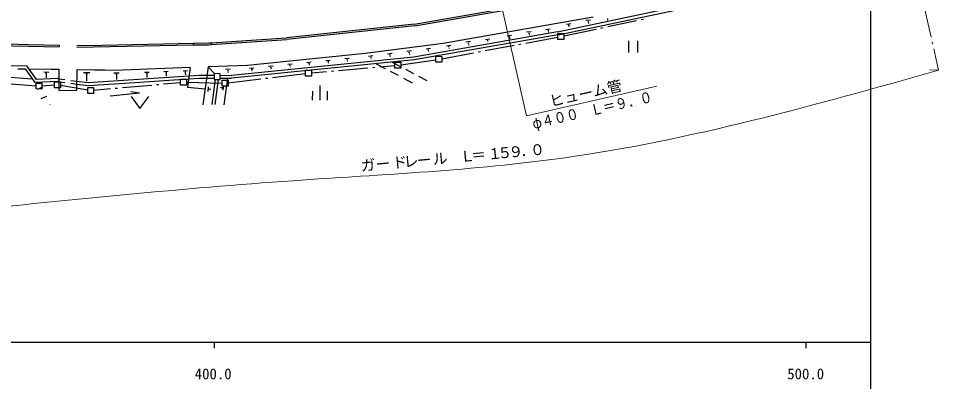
# Model space of a CAD drawing. Units: millimetres, scale not verified. Extents: x 40000 to 680000, y 20000 to 380000.
# Drawn here: x 434918 to 590470, y 198357 to 259676 of the extents above; entities that cross this region are included whole.
import ezdxf
from ezdxf.enums import TextEntityAlignment as Align

# ---------------------------------------------------------------- set-up
doc = ezdxf.new("R2010")
doc.units = ezdxf.units.MM
doc.header["$LTSCALE"] = 1000
for name, color, linetype, lineweight in [('M-BGD', 7, 'Continuous', 25), ('M-BGD-HTXT', 7, 'Continuous', 13), ('M-BMK-ROW', 30, 'Continuous', 25), ('M-STR-HTXT', 7, 'Continuous', 13), ('M-TTL-BAND', 7, 'Continuous', 25)]:
    doc.layers.add(name, color=color, linetype=linetype, lineweight=lineweight)
doc.styles.add('ＭＳ ゴシック', font='')
doc.styles.get('ＭＳ ゴシック').set_extended_font_data('MS Gothic')

msp = doc.modelspace()

# ---------------------------------------------------------------- linework, layer by layer
at = {"layer": 'M-BGD'}
for p, q in [((501867, 258706), (532149, 264010)), ((501916, 258415), (532198, 263719)), ((526056, 257424), (554477, 263445)), ((526154, 256933), (554576, 262954)), ((532103, 259874), (506742, 255433)), ((501867, 258706), (480249, 256394)), ((501896, 258406), (480288, 256103)), ((527563, 258710), (528314, 258807)), ((527872, 258518), (528063, 258548)), ((527972, 258308), (528022, 258307)), ((527992, 258308), (528001, 258237)), ((530839, 259358), (531631, 259455)), ((531169, 259157), (531360, 259176)), ((531268, 258926), (531319, 258936)), ((531299, 258936), (531308, 258806)), ((534425, 259585), (534606, 259614)), ((534515, 259375), (534565, 259384)), ((534545, 259384), (534545, 259364)), ((526076, 257423), (501776, 253159)), ((526154, 256933), (501845, 252668)), ((517541, 256745), (518293, 256842)), ((520818, 257393), (521610, 257490)), ((521148, 257192), (521338, 257211)), ((521247, 256961), (521297, 256971)), ((521277, 256971), (521287, 256841)), ((524094, 257811), (524836, 257899)), ((524404, 257620), (524584, 257649)), ((524493, 257409), (524544, 257419)), ((524524, 257419), (524523, 257399)), ((429925, 255161), (441810, 254866)), ((429946, 255461), (436645, 255296)), ((436645, 255296), (441811, 255167)), ((441811, 255167), (441810, 254866)), ((444814, 254795), (464453, 255192)), ((444815, 255095), (449061, 255179)), ((449061, 255179), (464494, 255492)), ((464494, 255492), (464453, 255192)), ((464453, 255192), (467096, 255242)), ((464494, 255492), (467088, 255542)), ((467088, 255542), (467538, 255571)), ((467106, 255242), (467497, 255270)), ((467497, 255270), (480268, 256094)), ((467538, 255571), (467497, 255270)), ((467538, 255571), (480249, 256394)), ((506742, 255433), (493517, 253741)), ((507291, 255071), (508042, 255168)), ((510568, 255719), (511359, 255816)), ((510898, 255518), (511098, 255547)), ((511007, 255287), (511057, 255297)), ((511027, 255297), (511047, 255177)), ((513854, 256138), (514585, 256235)), ((514154, 255956), (514334, 255976)), ((514253, 255736), (514293, 255745)), ((514273, 255745), (514273, 255725)), ((517851, 256553), (518041, 256582)), ((517950, 256342), (518001, 256342)), ((517970, 256342), (517980, 256272)), ((538056, 255906), (538049, 253904)), ((539559, 255901), (539551, 253898)), ((493517, 253741), (473662, 251752)), ((497322, 253716), (498074, 253814)), ((497632, 253535), (497822, 253554)), ((500558, 254135), (501350, 254232)), ((500888, 253933), (501088, 253962)), ((500987, 253713), (501037, 253712)), ((501017, 253712), (501027, 253592)), ((503834, 254553), (504576, 254650)), ((504144, 254372), (504324, 254391)), ((504243, 254161), (504283, 254161)), ((504263, 254161), (504263, 254141)), ((507611, 254889), (507791, 254909)), ((507710, 254669), (507750, 254678)), ((507730, 254669), (507740, 254598)), ((501776, 253159), (470912, 250060)), ((501845, 252668), (470930, 249560)), ((480452, 251927), (481194, 252004)), ((483678, 252255), (484409, 252323)), ((483978, 252064), (484158, 252073)), ((486904, 252574), (487625, 252641)), ((487193, 252382), (487374, 252402)), ((487283, 252172), (487333, 252182)), ((487313, 252172), (487313, 252162)), ((490119, 252892), (490831, 252970)), ((490409, 252711), (490589, 252720)), ((490498, 252500), (490538, 252500)), ((490518, 252500), (490518, 252490)), ((494116, 253308), (494838, 253405)), ((494416, 253126), (494596, 253156)), ((494505, 252926), (494555, 252926)), ((494535, 252926), (494535, 252916)), ((495403, 252021), (496894, 251234)), ((497731, 253314), (497781, 253324)), ((497751, 253314), (497761, 253244)), ((498108, 252291), (499484, 251565)), ((429672, 251747), (436311, 251662)), ((434807, 251177), (435858, 251173)), ((435858, 251173), (436048, 251163)), ((436048, 251163), (437692, 248873)), ((436311, 251662), (437944, 249383)), ((436669, 251160), (440434, 251116)), ((439201, 250630), (440052, 250617)), ((439521, 250449), (439731, 250448)), ((440434, 251116), (441776, 251091)), ((441776, 251091), (441760, 249489)), ((444780, 251060), (444747, 247525)), ((444780, 251060), (447804, 251018)), ((445920, 250545), (446971, 250531)), ((447804, 251018), (449566, 250992)), ((449566, 250992), (452500, 250961)), ((451026, 250475), (451948, 250462)), ((463928, 251388), (452500, 250961)), ((456214, 250596), (457015, 250623)), ((456524, 250445), (456724, 250454)), ((459509, 250724), (460260, 250751)), ((459799, 250583), (459989, 250592)), ((462764, 250842), (463475, 250869)), ((463034, 250711), (463214, 250720)), ((463103, 250570), (463153, 250570)), ((463123, 250570), (463142, 250150)), ((463928, 251388), (463475, 248065)), ((466982, 251507), (466097, 245112)), ((473662, 251752), (466982, 251507)), ((466982, 251507), (468049, 250351)), ((469935, 251115), (470716, 251143)), ((470244, 250894), (470435, 250893)), ((470324, 250663), (470374, 250663)), ((470344, 250663), (470353, 250543)), ((473971, 251281), (474732, 251358)), ((474281, 251089), (474471, 251108)), ((474370, 250868), (474420, 250868)), ((474400, 250868), (474400, 250818)), ((477217, 251609), (477958, 251686)), ((477516, 251407), (477707, 251427)), ((477616, 251197), (477656, 251197)), ((477636, 251197), (477636, 251157)), ((480752, 251736), (480932, 251755)), ((480841, 251525), (480891, 251525)), ((480861, 251525), (480871, 251485)), ((484067, 251843), (484117, 251853)), ((484087, 251853), (484097, 251823)), ((497778, 250768), (499105, 250067)), ((500368, 251098), (501694, 250398)), ((429545, 250045), (437254, 249496)), ((441568, 249009), (437692, 248873)), ((441600, 249510), (437944, 249383)), ((439590, 250278), (439650, 250278)), ((439620, 250278), (439608, 249647)), ((441568, 249009), (441758, 248988)), ((441600, 249510), (441760, 249489)), ((441760, 249489), (441743, 247546)), ((441758, 248988), (442764, 248854)), ((441760, 249489), (442766, 249354)), ((443757, 249222), (444763, 249087)), ((444763, 249087), (446714, 248829)), ((446309, 250323), (446570, 250322)), ((446409, 250112), (446469, 250112)), ((446439, 250112), (446425, 249071)), ((446714, 248829), (463742, 249987)), ((451366, 250284), (451597, 250283)), ((451446, 250103), (451506, 250103)), ((451476, 250103), (451473, 249372)), ((454615, 248860), (463670, 249477)), ((456603, 250294), (456654, 250294)), ((456623, 250294), (456651, 249723)), ((459878, 250432), (459919, 250432)), ((459898, 250432), (459917, 249941)), ((463670, 249477), (465553, 249600)), ((463742, 249987), (465535, 250101)), ((465535, 250101), (466787, 250096)), ((465553, 249600), (466715, 249595)), ((466715, 249595), (468006, 249581)), ((466787, 250096), (468008, 250081)), ((468196, 249350), (467619, 245116)), ((468009, 250352), (468006, 249350)), ((468006, 249350), (469007, 249336)), ((469011, 250338), (468009, 250352)), ((468706, 249338), (468120, 245114)), ((469007, 249336), (469011, 250338)), ((469008, 249577), (470930, 249560)), ((469010, 250077), (470912, 250060)), ((470249, 249562), (469642, 245108)), ((499989, 249601), (501480, 248814)), ((502579, 249931), (503954, 249205)), ((438118, 247720), (439041, 248097)), ((441743, 247546), (444747, 247525)), ((443755, 248721), (444761, 248586)), ((444761, 248586), (446692, 248329)), ((446692, 248329), (454615, 248860)), ((453919, 247360), (455400, 247114)), ((463475, 248065), (466468, 247794)), ((467020, 248102), (466917, 247362)), ((467199, 247791), (467178, 247611)), ((467419, 247690), (467408, 247650)), ((467408, 247670), (467458, 247660)), ((469072, 247984), (469022, 247995)), ((469072, 248014), (469072, 247964)), ((469313, 248054), (469282, 247863)), ((469574, 248303), (469471, 247552)), ((484655, 245873), (484661, 247375)), ((485907, 245868), (485917, 248372)), ((487159, 245864), (487164, 247366)), ((438763, 246146), (439696, 246533)), ((450421, 246622), (455400, 247114)), ((453966, 246489), (455460, 244481)), ((455460, 244481), (456970, 246478)), ((440232, 245119), (440272, 245139))]:
    msp.add_line(p, q, dxfattribs=at)
at = {"layer": 'M-BGD-HTXT'}
for p, q in [((588081, 261381), (589195, 256506)), ((589373, 255726), (589462, 255336)), ((589640, 254556), (590470, 250923))]:
    msp.add_line(p, q, dxfattribs=at)
at = {"layer": 'M-BMK-ROW'}
for p, q in [((534535, 258294), (539427, 259325)), ((540210, 259490), (540601, 259572)), ((526101, 256122), (526105, 257123)), ((526105, 257123), (527106, 257119)), ((527106, 257119), (527102, 256118)), ((527104, 256729), (532578, 257882)), ((533360, 258047), (533752, 258129)), ((513829, 254239), (518745, 255154)), ((519531, 255300), (519925, 255373)), ((520711, 255519), (526102, 256522)), ((527102, 256118), (526101, 256122)), ((506472, 252871), (511863, 253874)), ((512649, 254020), (513043, 254093)), ((498555, 251288), (498559, 252290)), ((498559, 252290), (499560, 252286)), ((499560, 252286), (499556, 251285)), ((499558, 251855), (505470, 252704)), ((505468, 252274), (505472, 253275)), ((506469, 252270), (505468, 252274)), ((505472, 253275), (506473, 253271)), ((506473, 253271), (506469, 252270)), ((483449, 249933), (483453, 250934)), ((483453, 250934), (484454, 250931)), ((484454, 250931), (484450, 249929)), ((484452, 250480), (487022, 250709)), ((487819, 250781), (488218, 250816)), ((489014, 250887), (493995, 251332)), ((494791, 251403), (495190, 251438)), ((495987, 251510), (498557, 251739)), ((499556, 251285), (498555, 251288)), ((441013, 247980), (441017, 248981)), ((441017, 248981), (442018, 248977)), ((442018, 248977), (442015, 247976)), ((462334, 248410), (462338, 249412)), ((462338, 249412), (463339, 249408)), ((463339, 249408), (463336, 248406)), ((463337, 248897), (469355, 248764)), ((469353, 248254), (469357, 249255)), ((469357, 249255), (470358, 249251)), ((470358, 249251), (470355, 248250)), ((470357, 248811), (475911, 249474)), ((476705, 249568), (477102, 249616)), ((477897, 249711), (483451, 250374)), ((484450, 249929), (483449, 249933)), ((433616, 248655), (437900, 248302)), ((437898, 247761), (437902, 248762)), ((438900, 247757), (437898, 247761)), ((437902, 248762), (438903, 248759)), ((438903, 248759), (438900, 247757)), ((438902, 248298), (441015, 248440)), ((442015, 247976), (441013, 247980)), ((442016, 248386), (446630, 247608)), ((446627, 247027), (446631, 248029)), ((446631, 248029), (447633, 248025)), ((447633, 248025), (447629, 247023)), ((447631, 247564), (450501, 247817)), ((451298, 247888), (451696, 247923)), ((452493, 247993), (457474, 248432)), ((458271, 248502), (458669, 248538)), ((459466, 248608), (462336, 248861)), ((463336, 248406), (462334, 248410)), ((470355, 248250), (469353, 248254)), ((447629, 247023), (446627, 247027))]:
    msp.add_line(p, q, dxfattribs=at)
at = {"layer": 'M-STR-HTXT'}
for p, q in [((520825, 243244), (510954, 286520)), ((588968, 250979), (590470, 250923)), ((542814, 248258), (520825, 243244))]:
    msp.add_line(p, q, dxfattribs=at)
msp.add_open_spline([(425254, 227160), (443919, 229064), (462584, 230968), (481336, 232274), (496576, 233335), (511873, 234002), (526946, 236104), (548425, 239100), (569448, 245012), (590470, 250923)], degree=3, knots=[0, 0, 0, 0, 1, 1, 1, 2, 2, 2, 3, 3, 3, 3], dxfattribs=at)
at = {"layer": 'M-TTL-BAND'}
for p, q in [((579000, 20000), (579000, 370000)), ((40000, 205000), (579000, 205000)), ((468000, 205000), (468000, 204000)), ((568000, 205000), (568000, 204000))]:
    msp.add_line(p, q, dxfattribs=at)

# ---------------------------------------------------------------- texts
at = {"layer": 'M-STR-HTXT', "style": 'ＭＳ ゴシック'}
for s, rotation, p in [('ヒューム管', 12.858, (525045, 244209)), ('９', 5.214, (517903, 235604)), ('０', 5.214, (521549, 235941)), ('ド', 5.214, (498269, 233815)), ('レ', 5.214, (500182, 233988)), ('ル', 5.214, (505091, 234441)), ('Ｌ', 5.214, (509719, 234864)), ('＝', 5.214, (511592, 235037)), ('１', 5.214, (514347, 235287)), ('５', 5.214, (516029, 235441)), ('．', 5.214, (519866, 235787)), ('ガ', 5.214, (492890, 233325)), ('ー', 5.214, (495414, 233556)), ('ー', 5.214, (502376, 234190))]:
    msp.add_text(s, height=1833, rotation=rotation, dxfattribs=at).set_placement(p, align=Align.BOTTOM_LEFT)
at = {"layer": 'M-STR-HTXT', "style": 'ＭＳ ゴシック', "width": 0.85}
msp.add_text('φ４００\u3000Ｌ＝９．０', height=1833, rotation=12.858, dxfattribs=at).set_placement((522127, 240455), align=Align.BOTTOM_LEFT)
at = {"layer": 'M-TTL-BAND', "style": 'ＭＳ ゴシック'}
for s, p in [('400.0', (467844, 198195)), ('500.0', (568000, 198195))]:
    msp.add_text(s, height=1833, dxfattribs=at).set_placement(p, align=Align.BOTTOM_CENTER)

doc.saveas('drawing.dxf')
